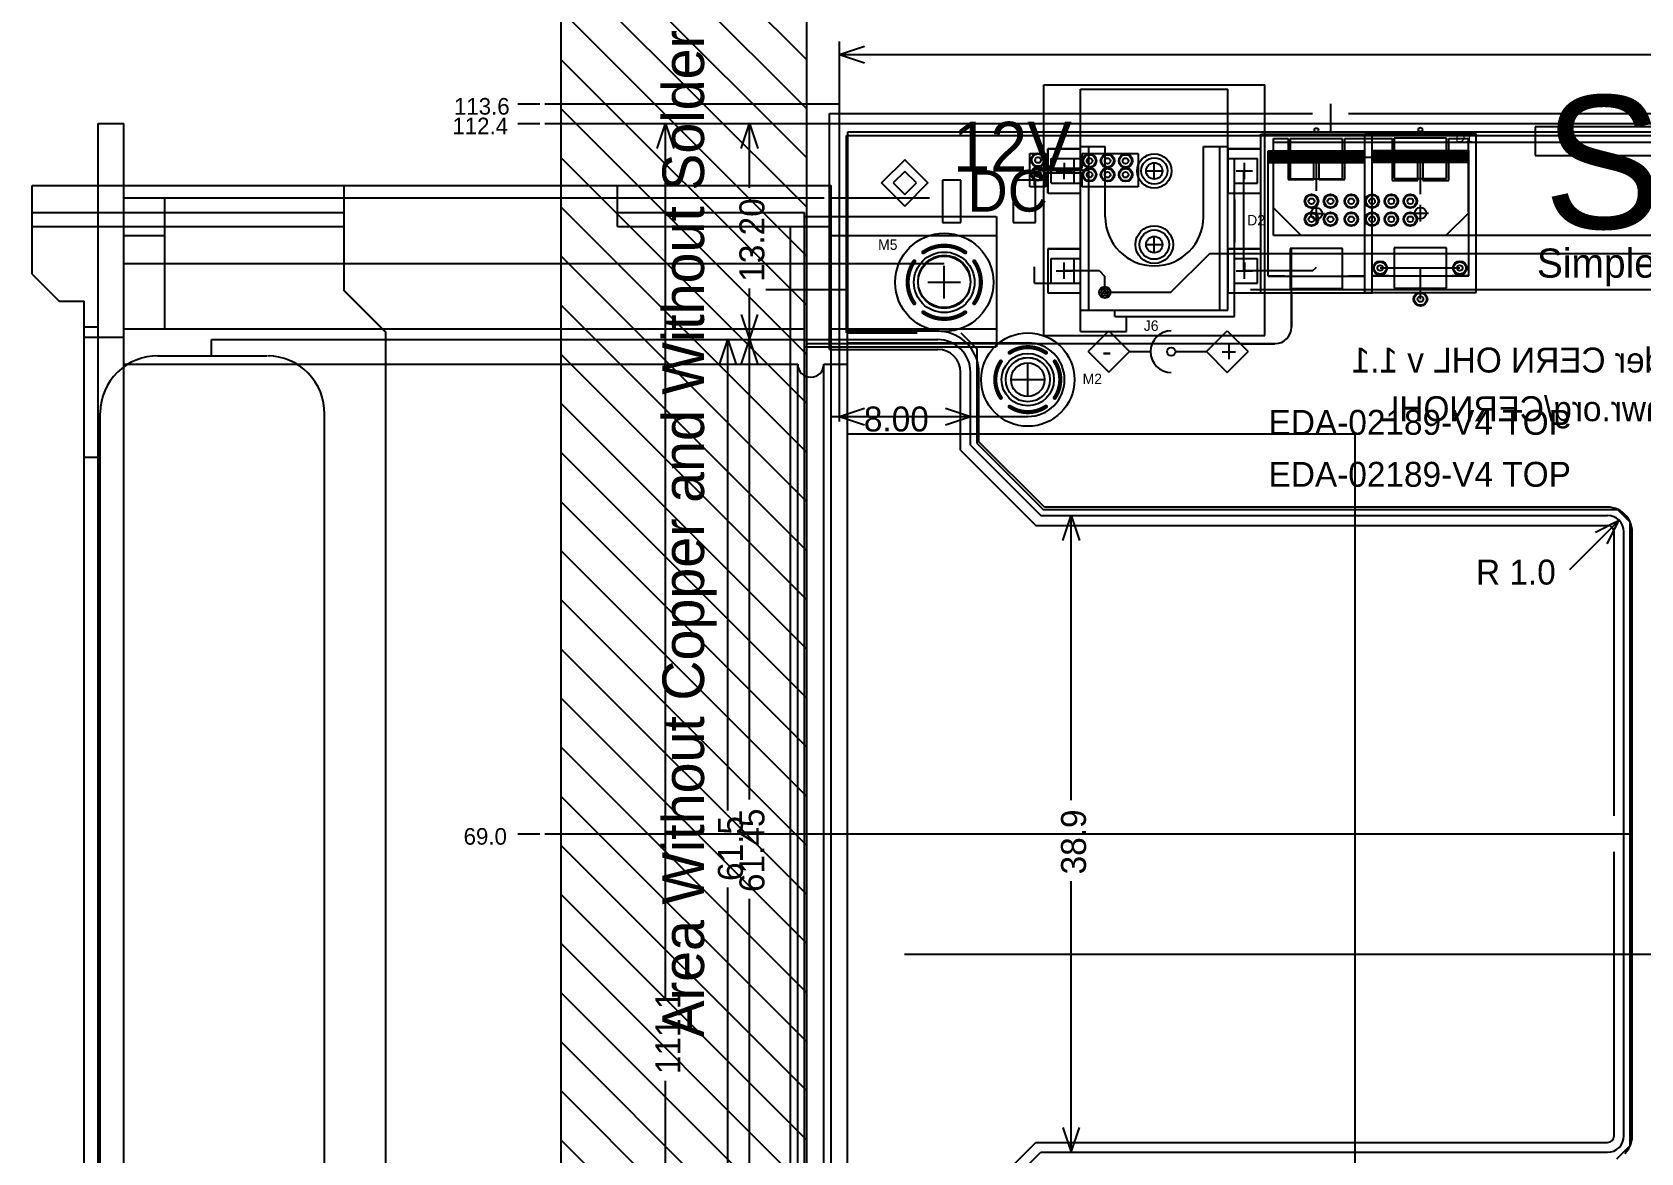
# Model space of a CAD drawing. Extents: x 28 to 300, y 18 to 330.
# Drawn here: x 28 to 126.2, y 132.7 to 201.1 of the extents above; entities that cross this region are included whole.
import ezdxf

# ---------------------------------------------------------------- set-up
doc = ezdxf.new("R2010")
doc.units = 0
for name, color, linetype in [('BOTTOMLAYER', 5, 'CONTINUOUS'), ('BOTTOMOVERLAY', 54, 'CONTINUOUS'), ('BOTTOMPASTE', 16, 'CONTINUOUS'), ('BOTTOMSOLDER', 6, 'CONTINUOUS'), ('DRILLDRAWING', 1, 'CONTINUOUS'), ('INTERNALPLANE1', 76, 'CONTINUOUS'), ('INTERNALPLANE6', 136, 'CONTINUOUS'), ('KEEPOUTLAYER', 6, 'CONTINUOUS'), ('MECHANICAL1', 6, 'CONTINUOUS'), ('MECHANICAL11', 56, 'CONTINUOUS'), ('MECHANICAL13', 56, 'CONTINUOUS'), ('MECHANICAL14', 56, 'CONTINUOUS'), ('MECHANICAL15', 56, 'CONTINUOUS'), ('MECHANICAL3', 76, 'CONTINUOUS'), ('MECHANICAL4', 56, 'CONTINUOUS'), ('MECHANICAL5', 56, 'CONTINUOUS'), ('MECHANICAL7', 56, 'CONTINUOUS'), ('MECHANICAL8', 56, 'CONTINUOUS'), ('MECHANICAL9', 56, 'CONTINUOUS'), ('MIDLAYER1', 16, 'CONTINUOUS'), ('MIDLAYER3', 90, 'CONTINUOUS'), ('MULTILAYER', 9, 'CONTINUOUS'), ('PADHOLELAYER', 156, 'CONTINUOUS'), ('TOPLAYER', 1, 'CONTINUOUS'), ('TOPOVERLAY', 2, 'CONTINUOUS'), ('TOPPASTE', 8, 'CONTINUOUS'), ('TOPSOLDER', 216, 'CONTINUOUS'), ('VIAHOLELAYER', 16, 'CONTINUOUS')]:
    doc.layers.add(name, color=color, linetype=linetype)

msp = doc.modelspace()

# ---------------------------------------------------------------- linework, layer by layer
at = {"layer": 'BOTTOMLAYER'}
for p, q in [((81.288, 193.332), (79.873, 191.917)), ((81.288, 192.624), (80.581, 191.917)), ((82.702, 191.917), (81.288, 193.332)), ((81.995, 191.917), (81.288, 192.624)), ((79.873, 191.917), (81.288, 190.503)), ((80.581, 191.917), (81.288, 191.21)), ((81.288, 191.21), (81.995, 191.917)), ((81.288, 190.503), (82.702, 191.917)), ((97.544, 185.237), (99.907, 187.6)), ((99.907, 187.6), (138.231, 187.6)), ((93.505, 185.237), (97.544, 185.237))]:
    msp.add_line(p, q, dxfattribs=at)
for centre, radius in [((89.423, 193.314), 0.375), ((92.573, 193.264), 0.375), ((93.674, 193.264), 0.375), ((94.775, 193.264), 0.375), ((89.423, 192.471), 0.375), ((92.573, 192.42), 0.375), ((93.674, 192.42), 0.375), ((94.775, 192.42), 0.375), ((96.525, 192.65), 0.5), ((106.126, 190.8), 0.375), ((107.286, 190.8), 0.375), ((108.556, 190.8), 0.375), ((109.826, 190.8), 0.375), ((111, 190.8), 0.375), ((112.16, 190.8), 0.375), ((106.126, 189.7), 0.375), ((107.286, 189.7), 0.375), ((108.556, 189.7), 0.375), ((109.826, 189.7), 0.375), ((111, 189.7), 0.375), ((112.16, 189.7), 0.375), ((83.699, 185.846), 3), ((96.525, 188.15), 0.5), ((110.321, 186.721), 0.375), ((115.179, 186.721), 0.375), ((93.505, 185.237), 0.225), ((112.776, 184.824), 0.375), ((88.8, 179.9), 2.85)]:
    msp.add_circle(centre, radius, dxfattribs=at)
at = {"layer": 'BOTTOMOVERLAY'}
for p, q in [((89.208, 192.786), (90.208, 192.786)), ((89.208, 191.786), (89.208, 192.786)), ((89.208, 185.786), (89.208, 186.786)), ((89.208, 185.786), (90.208, 185.786)), ((92.486, 181.615), (93.751, 182.88)), ((93.751, 182.88), (95.016, 181.615)), ((99.72, 181.61), (100.985, 182.875)), ((100.985, 182.875), (102.25, 181.61)), ((92.486, 181.615), (93.751, 180.35)), ((93.751, 180.35), (95.016, 181.615)), ((95.016, 181.615), (96.291, 181.615)), ((97.815, 181.61), (99.72, 181.61)), ((99.72, 181.61), (100.985, 180.345)), ((100.985, 180.345), (102.25, 181.61))]:
    msp.add_line(p, q, dxfattribs=at)
msp.add_circle((97.561, 181.61), 0.254, dxfattribs=at)
msp.add_arc((97.561, 181.61), 1.27, 90, 270, dxfattribs=at)
at = {"layer": 'BOTTOMPASTE'}
msp.add_line((81.288, 191.917), (81.288, 191.917), dxfattribs=at)
msp.add_line((81.288, 191.917), (81.288, 191.917), dxfattribs=at)
msp.add_line((81.288, 191.917), (81.288, 191.917), dxfattribs=at)
msp.add_line((81.288, 191.917), (81.288, 191.917), dxfattribs=at)
at = {"layer": 'BOTTOMSOLDER'}
for p, q in [((81.288, 193.332), (79.873, 191.917)), ((82.702, 191.917), (81.288, 193.332)), ((79.873, 191.917), (81.288, 190.503)), ((81.288, 190.503), (82.702, 191.917))]:
    msp.add_line(p, q, dxfattribs=at)
for centre, radius in [((96.525, 192.65), 0.8), ((83.699, 185.846), 3), ((96.525, 188.15), 0.9), ((88.8, 179.9), 2.85)]:
    msp.add_circle(centre, radius, dxfattribs=at)
at = {"layer": 'DRILLDRAWING'}
for p, q in [((77.3, 199.771), (78.824, 200.279)), ((77.3, 199.517), (77.3, 200.143)), ((77.3, 199.771), (159.588, 199.771)), ((77.3, 199.771), (78.824, 199.263)), ((66.167, 194.026), (66.675, 195.55)), ((66.421, 195.55), (71.593, 195.55)), ((66.675, 142.071), (66.675, 195.55)), ((66.675, 195.55), (67.183, 194.026)), ((69.977, 180.825), (70.485, 182.349)), ((70.231, 182.349), (71.593, 182.349)), ((70.485, 153.569), (70.485, 182.349)), ((70.485, 182.349), (70.993, 180.825)), ((90.171, 171.599), (91.694, 171.599)), ((90.932, 170.075), (91.44, 171.599)), ((91.44, 154.217), (91.44, 171.599)), ((91.44, 171.599), (91.948, 170.075)), ((123.47, 170.588), (124.907, 171.307)), ((124.189, 169.87), (124.907, 171.307)), ((124.298, 170.697), (124.907, 171.307)), ((121.895, 168.295), (124.298, 170.697)), ((70.485, 120.899), (70.485, 148.867)), ((91.44, 132.699), (91.44, 149.269)), ((66.675, 84.4), (66.675, 137.065)), ((90.932, 134.223), (91.44, 132.699)), ((91.44, 132.699), (91.948, 134.223)), ((90.171, 132.699), (91.694, 132.699))]:
    msp.add_line(p, q, dxfattribs=at)
for centre, radius in [((89.423, 193.314), 0.175), ((89.423, 192.471), 0.175), ((92.573, 193.264), 0.175), ((92.573, 192.42), 0.175), ((93.674, 193.264), 0.175), ((93.674, 192.42), 0.175), ((94.775, 193.264), 0.175), ((94.775, 192.42), 0.175), ((96.525, 192.65), 0.8), ((106.126, 190.8), 0.175), ((107.286, 190.8), 0.175), ((108.556, 190.8), 0.175), ((109.826, 190.8), 0.175), ((111, 190.8), 0.175), ((112.16, 190.8), 0.175), ((106.126, 189.7), 0.175), ((107.286, 189.7), 0.175), ((108.556, 189.7), 0.175), ((109.826, 189.7), 0.175), ((111, 189.7), 0.175), ((112.16, 189.7), 0.175), ((96.525, 188.15), 0.9), ((83.699, 185.846), 1.6), ((110.321, 186.721), 0.175), ((115.179, 186.721), 0.175), ((93.505, 185.237), 0.1), ((112.776, 184.824), 0.175), ((88.8, 179.9), 1.35)]:
    msp.add_circle(centre, radius, dxfattribs=at)
at = {"layer": 'INTERNALPLANE1'}
for p, q in [((77.3, 195.549), (248.7, 195.549)), ((77.3, 182.349), (77.3, 195.549)), ((77.81, 182.86), (77.81, 195.039)), ((77.81, 195.039), (161.95, 195.039)), ((83.3, 182.86), (77.81, 182.86)), ((83.301, 182.86), (83.3, 182.86)), ((83.519, 182.85), (83.301, 182.86)), ((83.736, 182.822), (83.519, 182.85)), ((83.95, 182.774), (83.736, 182.822)), ((84.158, 182.708), (83.95, 182.774)), ((77.3, 182.349), (83.3, 182.349)), ((84.361, 182.625), (84.158, 182.708)), ((84.555, 182.523), (84.361, 182.625)), ((84.74, 182.406), (84.555, 182.523)), ((84.913, 182.273), (84.74, 182.406)), ((85.075, 182.125), (84.913, 182.273)), ((85.223, 181.963), (85.075, 182.125)), ((85.356, 181.789), (85.223, 181.963)), ((85.474, 181.605), (85.356, 181.789)), ((85.575, 181.41), (85.474, 181.605)), ((85.659, 181.208), (85.575, 181.41)), ((85.725, 180.999), (85.659, 181.208)), ((85.772, 180.785), (85.725, 180.999)), ((85.801, 180.568), (85.772, 180.785)), ((85.3, 180.349), (85.3, 180.349)), ((85.3, 175.899), (85.3, 180.349)), ((85.81, 180.351), (85.801, 180.568)), ((85.81, 180.349), (85.81, 180.351)), ((85.81, 176.111), (85.81, 180.349)), ((85.81, 180.349), (85.81, 180.349)), ((85.3, 175.899), (89.6, 171.599)), ((89.811, 172.11), (85.81, 176.111)), ((124.2, 172.11), (89.811, 172.11)), ((124.202, 172.11), (124.2, 172.11)), ((124.369, 172.1), (124.202, 172.11)), ((124.536, 172.072), (124.369, 172.1)), ((124.699, 172.025), (124.536, 172.072)), ((124.855, 171.96), (124.699, 172.025)), ((125.003, 171.878), (124.855, 171.96)), ((89.6, 171.599), (124.2, 171.599)), ((125.142, 171.78), (125.003, 171.878)), ((125.268, 171.667), (125.142, 171.78)), ((125.381, 171.541), (125.268, 171.667)), ((125.479, 171.403), (125.381, 171.541)), ((125.561, 171.255), (125.479, 171.403)), ((125.625, 171.098), (125.561, 171.255)), ((125.672, 170.936), (125.625, 171.098)), ((125.701, 170.769), (125.672, 170.936)), ((125.2, 133.699), (125.2, 170.599)), ((125.71, 170.601), (125.701, 170.769)), ((125.71, 170.599), (125.71, 170.601)), ((125.71, 133.699), (125.71, 170.599)), ((125.701, 133.53), (125.71, 133.697)), ((125.71, 133.697), (125.71, 133.699)), ((85.3, 128.399), (89.6, 132.699)), ((89.6, 132.699), (124.2, 132.699)), ((125.268, 132.631), (125.381, 132.758)), ((125.381, 132.758), (125.479, 132.896)), ((125.479, 132.896), (125.561, 133.044)), ((125.561, 133.044), (125.625, 133.201)), ((125.625, 133.201), (125.672, 133.363)), ((125.672, 133.363), (125.701, 133.53))]:
    msp.add_line(p, q, dxfattribs=at)
for centre, radius in [((89.423, 193.314), 0.425), ((92.573, 193.264), 0.425), ((93.674, 193.264), 0.425), ((94.775, 193.264), 0.425), ((96.525, 192.65), 1.05), ((89.423, 192.471), 0.425), ((92.573, 192.42), 0.425), ((93.674, 192.42), 0.425), ((94.775, 192.42), 0.425), ((106.126, 190.8), 0.425), ((107.286, 190.8), 0.425), ((108.556, 190.8), 0.425), ((109.826, 190.8), 0.425), ((111, 190.8), 0.425), ((112.16, 190.8), 0.425), ((106.126, 189.7), 0.425), ((107.286, 189.7), 0.425), ((108.556, 189.7), 0.425), ((109.826, 189.7), 0.425), ((111, 189.7), 0.425), ((112.16, 189.7), 0.425), ((96.525, 188.15), 1.15), ((83.699, 185.846), 1.85), ((110.321, 186.721), 0.425), ((115.179, 186.721), 0.425), ((93.505, 185.237), 0.35), ((112.776, 184.824), 0.425), ((88.8, 179.9), 1.6)]:
    msp.add_circle(centre, radius, dxfattribs=at)
for centre, radius, start, end in [((83.3, 180.349), 2, 0, 90), ((124.2, 170.599), 1, 0, 90), ((124.2, 133.699), 1, 270, 360)]:
    msp.add_arc(centre, radius, start, end, dxfattribs=at)
at = {"layer": 'INTERNALPLANE6'}
for p, q in [((77.3, 195.549), (248.7, 195.549)), ((77.3, 182.349), (77.3, 195.549)), ((77.81, 182.86), (77.81, 195.039)), ((77.81, 195.039), (248.189, 195.039)), ((83.3, 182.86), (77.81, 182.86)), ((83.301, 182.86), (83.3, 182.86)), ((83.519, 182.85), (83.301, 182.86)), ((83.736, 182.822), (83.519, 182.85)), ((83.95, 182.774), (83.736, 182.822)), ((84.158, 182.708), (83.95, 182.774)), ((77.3, 182.349), (83.3, 182.349)), ((84.361, 182.625), (84.158, 182.708)), ((84.555, 182.523), (84.361, 182.625)), ((84.74, 182.406), (84.555, 182.523)), ((84.913, 182.273), (84.74, 182.406)), ((85.075, 182.125), (84.913, 182.273)), ((85.223, 181.963), (85.075, 182.125)), ((85.356, 181.789), (85.223, 181.963)), ((85.474, 181.605), (85.356, 181.789)), ((85.575, 181.41), (85.474, 181.605)), ((85.659, 181.208), (85.575, 181.41)), ((85.725, 180.999), (85.659, 181.208)), ((85.772, 180.785), (85.725, 180.999)), ((85.801, 180.568), (85.772, 180.785)), ((85.3, 180.349), (85.3, 180.349)), ((85.3, 175.899), (85.3, 180.349)), ((85.81, 180.351), (85.801, 180.568)), ((85.81, 180.349), (85.81, 180.351)), ((85.81, 176.111), (85.81, 180.349)), ((85.81, 180.349), (85.81, 180.349)), ((85.3, 175.899), (89.6, 171.599)), ((89.811, 172.11), (85.81, 176.111)), ((124.2, 172.11), (89.811, 172.11)), ((124.202, 172.11), (124.2, 172.11)), ((124.369, 172.1), (124.202, 172.11)), ((124.536, 172.072), (124.369, 172.1)), ((124.699, 172.025), (124.536, 172.072)), ((124.855, 171.96), (124.699, 172.025)), ((125.003, 171.878), (124.855, 171.96)), ((89.6, 171.599), (124.2, 171.599)), ((125.142, 171.78), (125.003, 171.878)), ((125.268, 171.667), (125.142, 171.78)), ((125.381, 171.541), (125.268, 171.667)), ((125.479, 171.403), (125.381, 171.541)), ((125.561, 171.255), (125.479, 171.403)), ((125.625, 171.098), (125.561, 171.255)), ((125.672, 170.936), (125.625, 171.098)), ((125.701, 170.769), (125.672, 170.936)), ((125.2, 133.699), (125.2, 170.599)), ((125.71, 170.601), (125.701, 170.769)), ((125.71, 170.599), (125.71, 170.601)), ((125.71, 133.699), (125.71, 170.599)), ((125.701, 133.53), (125.71, 133.697)), ((125.71, 133.697), (125.71, 133.699)), ((85.3, 128.399), (89.6, 132.699)), ((89.6, 132.699), (124.2, 132.699)), ((125.268, 132.631), (125.381, 132.758)), ((125.381, 132.758), (125.479, 132.896)), ((125.479, 132.896), (125.561, 133.044)), ((125.561, 133.044), (125.625, 133.201)), ((125.625, 133.201), (125.672, 133.363)), ((125.672, 133.363), (125.701, 133.53))]:
    msp.add_line(p, q, dxfattribs=at)
at = {"layer": 'INTERNALPLANE6', "const_width": 0.254}
for points in [[(82.417, 187.677, -0.315299), (84.981, 187.677)], [(81.868, 184.564, -0.315299), (81.868, 187.128)], [(85.53, 187.128, -0.315299), (85.53, 184.564)], [(84.981, 184.015, -0.315299), (82.417, 184.015)], [(87.69, 181.546, -0.305731), (89.91, 181.546)], [(87.154, 178.79, -0.305731), (87.154, 181.01)], [(90.446, 181.01, -0.305731), (90.446, 178.79)], [(89.91, 178.254, -0.305731), (87.69, 178.254)]]:
    msp.add_lwpolyline(points, format="xyb", dxfattribs=at)
at = {"layer": 'INTERNALPLANE6', "const_width": 0.127}
for points in [[(82.353, 187.677, 1), (82.48, 187.677, 1)], [(84.917, 187.677, 1), (85.044, 187.677, 1)], [(81.805, 187.128, 1), (81.932, 187.128, 1)], [(85.466, 187.128, 1), (85.593, 187.128, 1)], [(81.805, 184.564, 1), (81.932, 184.564, 1)], [(85.466, 184.564, 1), (85.593, 184.564, 1)], [(82.353, 184.015, 1), (82.48, 184.015, 1)], [(84.917, 184.015, 1), (85.044, 184.015, 1)], [(87.091, 181.01, 1), (87.218, 181.01, 1)], [(87.627, 181.546, 1), (87.754, 181.546, 1)], [(89.846, 181.546, 1), (89.973, 181.546, 1)], [(90.382, 181.01, 1), (90.509, 181.01, 1)], [(87.091, 178.79, 1), (87.218, 178.79, 1)], [(90.382, 178.79, 1), (90.509, 178.79, 1)], [(87.627, 178.254, 1), (87.754, 178.254, 1)], [(89.846, 178.254, 1), (89.973, 178.254, 1)]]:
    msp.add_lwpolyline(points, format="xyb", close=True, dxfattribs=at)
at = {"layer": 'INTERNALPLANE6'}
for centre, radius in [((96.525, 192.65), 1.05), ((106.126, 190.8), 0.425), ((107.286, 190.8), 0.425), ((108.556, 190.8), 0.425), ((109.826, 190.8), 0.425), ((111, 190.8), 0.425), ((112.16, 190.8), 0.425), ((106.126, 189.7), 0.425), ((107.286, 189.7), 0.425), ((108.556, 189.7), 0.425), ((109.826, 189.7), 0.425), ((111, 189.7), 0.425), ((112.16, 189.7), 0.425), ((96.525, 188.15), 1.15), ((93.505, 185.237), 0.35)]:
    msp.add_circle(centre, radius, dxfattribs=at)
for centre, radius, start, end in [((83.3, 180.349), 2, 0, 90), ((124.2, 170.599), 1, 0, 90), ((124.2, 133.699), 1, 270, 360)]:
    msp.add_arc(centre, radius, start, end, dxfattribs=at)
at = {"layer": 'KEEPOUTLAYER'}
for p, q in [((77.724, 194.818), (248.039, 194.818)), ((77.724, 182.753), (77.724, 194.818)), ((77.724, 182.753), (82.042, 182.753)), ((84.709, 182.753), (85.7, 181.762)), ((85.7, 175.997), (85.7, 181.762)), ((85.7, 175.997), (89.738, 171.958)), ((89.738, 171.958), (124.816, 171.958)), ((124.816, 171.958), (125.578, 171.196)), ((125.578, 133.121), (125.578, 171.196)), ((124.765, 132.309), (125.578, 133.121))]:
    msp.add_line(p, q, dxfattribs=at)
at = {"layer": 'MECHANICAL1'}
for p, q in [((77.3, 195.549), (248.7, 195.549)), ((77.3, 182.349), (77.3, 195.549)), ((77.3, 182.349), (83.3, 182.349)), ((85.3, 175.899), (85.3, 180.349)), ((85.3, 175.899), (89.6, 171.599)), ((89.6, 171.599), (124.2, 171.599)), ((125.2, 133.699), (125.2, 170.599)), ((85.3, 128.399), (89.6, 132.699)), ((89.6, 132.699), (124.2, 132.699))]:
    msp.add_line(p, q, dxfattribs=at)
for centre, radius, start, end in [((83.3, 180.349), 2, 0, 90), ((124.2, 170.599), 1, 0, 90), ((124.2, 133.699), 1, 270, 360)]:
    msp.add_arc(centre, radius, start, end, dxfattribs=at)
at = {"layer": 'MECHANICAL11'}
for p, q in [((77.8, 185.399), (77.8, 190.399)), ((104.9, 185.399), (104.9, 187.899)), ((72.8, 185.399), (77.8, 185.399)), ((102.4, 185.399), (104.9, 185.399)), ((104.9, 185.399), (154.3, 185.399)), ((104.9, 183.099), (104.9, 185.399)), ((104.9, 185.399), (154.3, 185.399)), ((104.9, 183.099), (104.9, 185.399)), ((77.8, 182.099), (77.8, 184.599)), ((75.3, 182.099), (77.8, 182.099)), ((77.8, 180.849), (77.8, 182.149)), ((77.8, 182.149), (88.8, 182.149)), ((77.8, 182.099), (103.9, 182.099)), ((77.8, 121.099), (77.8, 182.099)), ((77.8, 182.099), (103.9, 182.099)), ((77.8, 121.099), (77.8, 182.099)), ((74.3, 122.399), (74.3, 180.849)), ((74.3, 180.849), (74.75, 180.849)), ((74.75, 122.399), (74.75, 180.849)), ((76.35, 122.399), (76.35, 180.849)), ((76.35, 180.849), (77.8, 180.849)), ((88.8, 178.899), (88.8, 180.899)), ((88.8, 179.899), (88.8, 180.899)), ((87.8, 179.899), (89.8, 179.899)), ((87.8, 179.899), (88.8, 179.899)), ((88.8, 178.899), (88.8, 179.899)), ((88.8, 179.899), (89.8, 179.899)), ((76.8, 177.649), (88.8, 177.649)), ((76.8, 125.624), (76.8, 177.624)), ((77.8, 176.599), (108.8, 176.599)), ((108.8, 126.599), (108.8, 176.599))]:
    msp.add_line(p, q, dxfattribs=at)
for centre, radius in [((88.801, 179.899), 1.35), ((88.8, 179.899), 1.025)]:
    msp.add_circle(centre, radius, dxfattribs=at)
for centre, radius, start, end in [((103.9, 183.099), 1, 270, 360), ((103.9, 183.099), 1, 270, 360), ((88.8, 179.899), 2.25, 270, 90), ((75.55, 180.849), 0.8, 180, 360)]:
    msp.add_arc(centre, radius, start, end, dxfattribs=at)
at = {"layer": 'MECHANICAL13'}
for p, q in [((28, 191.76), (63.74, 191.76)), ((28, 190.12), (28, 191.76)), ((33.598, 190.999), (76.364, 190.999)), ((76.8, 190.999), (82.8, 190.999)), ((74.3, 189.26), (76.8, 189.26)), ((33.598, 186.999), (83.699, 186.999)), ((33.598, 182.999), (75.16, 182.999)), ((38.95, 181.349), (38.95, 182.349)), ((38.95, 182.349), (77.25, 182.349)), ((33.598, 180.849), (74.3, 180.849))]:
    msp.add_line(p, q, dxfattribs=at)
at = {"layer": 'MECHANICAL14'}
for p, q in [((92.025, 197.65), (101.025, 197.65)), ((92.025, 184.15), (92.025, 197.65)), ((101.025, 184.15), (101.025, 197.65)), ((92.025, 194.15), (93.525, 194.15)), ((92.525, 184.15), (92.525, 194.15)), ((93.525, 189.85), (93.525, 194.15)), ((99.525, 189.85), (99.525, 194.15)), ((99.525, 194.15), (101.025, 194.15)), ((100.525, 184.15), (100.525, 194.15)), ((103.476, 193.869), (109.376, 193.869)), ((103.476, 186.219), (103.476, 193.869)), ((103.476, 193.769), (109.376, 193.769)), ((103.476, 193.669), (109.376, 193.669)), ((103.476, 193.569), (109.376, 193.569)), ((109.376, 186.219), (109.376, 193.869)), ((109.826, 186.246), (109.826, 193.896)), ((109.826, 193.896), (115.726, 193.896)), ((109.826, 193.796), (115.726, 193.796)), ((109.826, 193.696), (115.726, 193.696)), ((109.826, 193.596), (115.726, 193.596)), ((115.726, 186.246), (115.726, 193.896)), ((90.225, 193.4), (92.025, 193.4)), ((90.225, 191.9), (90.225, 193.4)), ((91.625, 191.9), (91.625, 193.4)), ((101.025, 193.4), (102.825, 193.4)), ((101.425, 183.75), (101.425, 193.4)), ((102.825, 191.9), (102.825, 193.4)), ((103.476, 193.469), (109.376, 193.469)), ((103.476, 193.369), (109.376, 193.369)), ((103.476, 193.269), (109.376, 193.269)), ((103.476, 193.169), (109.376, 193.169)), ((109.826, 193.496), (115.726, 193.496)), ((109.826, 193.396), (115.726, 193.396)), ((109.826, 193.296), (115.726, 193.296)), ((109.826, 193.196), (115.726, 193.196)), ((90.225, 191.9), (92.025, 191.9)), ((101.425, 191.9), (102.825, 191.9)), ((90.225, 187.3), (92.025, 187.3)), ((90.225, 185.8), (90.225, 187.3)), ((91.625, 185.8), (91.625, 187.3)), ((101.425, 187.3), (102.825, 187.3)), ((102.825, 185.8), (102.825, 187.3)), ((90.225, 185.8), (92.025, 185.8)), ((101.425, 185.8), (102.825, 185.8)), ((103.476, 186.219), (109.376, 186.219)), ((109.826, 186.246), (115.726, 186.246)), ((92.025, 182.85), (92.025, 184.15)), ((92.025, 184.15), (101.025, 184.15)), ((94.125, 183.75), (94.125, 184.15)), ((94.125, 183.75), (101.425, 183.75)), ((94.825, 182.85), (94.825, 183.75)), ((92.025, 182.85), (94.825, 182.85))]:
    msp.add_line(p, q, dxfattribs=at)
msp.add_arc((96.525, 189.85), 3, 180, 360, dxfattribs=at)
at = {"layer": 'MECHANICAL15'}
for p, q in [((89.775, 197.9), (103.275, 197.9)), ((89.775, 182.6), (89.775, 197.9)), ((103.275, 182.6), (103.275, 197.9)), ((103.026, 194.894), (109.826, 194.894)), ((103.026, 185.194), (103.026, 194.894)), ((109.376, 185.221), (109.376, 194.921)), ((109.376, 194.921), (116.176, 194.921)), ((109.826, 185.194), (109.826, 194.894)), ((116.176, 185.221), (116.176, 194.921)), ((105.926, 190.044), (106.926, 190.044)), ((106.426, 189.544), (106.426, 190.544)), ((112.276, 190.071), (113.276, 190.071)), ((112.776, 189.571), (112.776, 190.571)), ((103.026, 185.194), (109.826, 185.194)), ((109.376, 185.221), (116.176, 185.221)), ((89.775, 182.6), (103.275, 182.6))]:
    msp.add_line(p, q, dxfattribs=at)
for centre in [(106.426, 190.044), (112.776, 190.071)]:
    msp.add_circle(centre, 0.35, dxfattribs=at)
at = {"layer": 'MECHANICAL3'}
for p, q in [((32.028, 88.895), (32.028, 195.545)), ((32.028, 195.545), (33.598, 195.545)), ((33.598, 88.895), (33.598, 195.545)), ((28.008, 190.12), (47.058, 190.12)), ((47.058, 189.26), (47.058, 190.12)), ((63.74, 189.26), (63.74, 190.12)), ((63.74, 190.12), (75.16, 190.12)), ((75.16, 189.26), (75.16, 190.12)), ((75.16, 189.86), (86.87, 189.86)), ((86.9, 181.91), (86.9, 189.86)), ((28.008, 189.26), (47.058, 189.26)), ((28.008, 186.34), (28.008, 189.26)), ((28.008, 189.26), (47.058, 189.26)), ((47.058, 185.32), (47.058, 189.26)), ((63.74, 189.26), (75.16, 189.26)), ((74.3, 69.24), (74.3, 189.26)), ((74.3, 189.26), (75.16, 189.26)), ((75.16, 69.24), (75.16, 189.26)), ((28.008, 186.34), (29.648, 184.699)), ((29.648, 184.699), (31.178, 184.699)), ((31.178, 80.62), (31.178, 184.699)), ((47.058, 185.32), (49.598, 182.78)), ((31.178, 175.17), (31.178, 183.12)), ((31.178, 183.12), (32.028, 183.12)), ((32.028, 175.17), (32.028, 183.12)), ((49.598, 80.62), (49.598, 182.78)), ((75.16, 181.91), (86.87, 181.91)), ((31.178, 175.17), (32.028, 175.17))]:
    msp.add_line(p, q, dxfattribs=at)
msp.add_circle((83.7, 185.899), 1.6, dxfattribs=at)
at = {"layer": 'MECHANICAL4'}
for p, q in [((28, 191.76), (47.058, 191.76)), ((28, 191.76), (28.008, 191.76)), ((28.008, 189.26), (28.008, 191.76)), ((47.058, 189.26), (47.058, 191.76)), ((63.74, 189.26), (63.74, 191.76)), ((63.74, 191.76), (76.8, 191.76)), ((76.8, 189.26), (76.8, 191.76)), ((33.6, 190.999), (36.1, 190.999)), ((33.6, 182.999), (33.6, 190.999)), ((36.1, 182.999), (36.1, 190.999)), ((28.008, 189.26), (47.058, 189.26)), ((33.6, 188.699), (36.1, 188.699)), ((47.058, 185.342), (47.058, 189.26)), ((63.74, 189.26), (74.3, 189.26)), ((74.3, 69.199), (74.3, 189.26)), ((74.3, 189.26), (76.8, 189.26)), ((76.8, 82.899), (76.8, 189.26)), ((76.8, 188.699), (82.8, 188.699)), ((82.8, 188.699), (86.9, 188.699)), ((86.9, 182.999), (86.9, 188.699)), ((47.058, 185.342), (49.598, 182.802)), ((33.598, 182.999), (33.6, 182.999)), ((33.598, 182.499), (33.598, 182.999)), ((33.6, 182.999), (36.1, 182.999)), ((49.598, 80.62), (49.598, 182.802)), ((76.8, 182.999), (86.9, 182.999)), ((31.178, 182.499), (33.598, 182.499)), ((31.178, 98.199), (31.178, 182.499)), ((35.65, 181.349), (42.35, 181.349)), ((32.15, 125.399), (32.15, 177.849)), ((45.85, 125.399), (45.85, 177.849))]:
    msp.add_line(p, q, dxfattribs=at)
for centre, start, end in [((35.65, 177.849), 89.174, 179.457), ((42.35, 177.849), 359.174, 89.457)]:
    msp.add_arc(centre, 3.5, start, end, dxfattribs=at)
at = {"layer": 'MECHANICAL5'}
for p, q in [((77.3, 195.55), (77.3, 200.55)), ((72, 195.55), (77.3, 195.55)), ((72, 182.349), (77.3, 182.349)), ((77.3, 177.349), (77.3, 182.349)), ((118.9, 171.599), (124.2, 171.599)), ((125.2, 165.599), (125.2, 170.599)), ((125.2, 133.699), (125.2, 138.699)), ((119.2, 132.699), (124.2, 132.699))]:
    msp.add_line(p, q, dxfattribs=at)
at = {"layer": 'MECHANICAL7'}
for p, q in [((71.292, 194.026), (71.8, 195.55)), ((71.546, 195.55), (76.893, 195.55)), ((71.8, 191.612), (71.8, 195.55)), ((71.8, 195.55), (72.308, 194.026)), ((71.8, 182.349), (71.8, 185.474)), ((71.292, 183.873), (71.8, 182.349)), ((71.8, 182.349), (72.308, 183.873)), ((71.292, 180.825), (71.8, 182.349)), ((71.546, 182.349), (82.728, 182.349)), ((71.546, 182.349), (77.3, 182.349)), ((71.8, 154.247), (71.8, 182.349)), ((71.8, 182.349), (72.308, 180.825)), ((77.3, 177.395), (77.3, 181.778)), ((85.3, 177.395), (85.3, 180.399)), ((77.3, 177.649), (78.824, 178.157)), ((83.776, 178.157), (85.3, 177.649)), ((77.3, 177.649), (78.383, 177.649)), ((77.3, 177.649), (78.824, 177.141)), ((83.404, 177.649), (85.3, 177.649)), ((83.776, 177.141), (85.3, 177.649)), ((71.8, 120.899), (71.8, 148.189))]:
    msp.add_line(p, q, dxfattribs=at)
at = {"layer": 'MECHANICAL8'}
for p, q in [((90.025, 194), (92.025, 194)), ((90.025, 191.3), (90.025, 194)), ((92.025, 191.3), (92.025, 194)), ((101.025, 191.3), (101.025, 194)), ((101.025, 194), (103.025, 194)), ((103.025, 191.3), (103.025, 194)), ((90.525, 192.65), (91.025, 192.65)), ((91.025, 193.15), (91.025, 192.65)), ((91.025, 192.15), (91.025, 192.65)), ((91.025, 192.65), (91.525, 192.65)), ((96.025, 192.65), (96.525, 192.65)), ((96.525, 192.65), (96.525, 193.15)), ((96.525, 192.15), (96.525, 192.65)), ((96.525, 192.65), (97.025, 192.65)), ((101.525, 192.65), (102.025, 192.65)), ((102.025, 192.65), (102.025, 193.15)), ((102.025, 192.15), (102.025, 192.65)), ((102.025, 192.65), (102.525, 192.65)), ((90.025, 191.3), (92.025, 191.3)), ((101.025, 191.3), (103.025, 191.3)), ((96.525, 188.15), (96.525, 188.65)), ((90.025, 187.9), (90.025, 185.2)), ((90.025, 187.9), (92.025, 187.9)), ((92.025, 185.2), (92.025, 187.9)), ((96.025, 188.15), (96.525, 188.15)), ((96.525, 187.65), (96.525, 188.15)), ((96.525, 188.15), (97.025, 188.15)), ((101.025, 185.2), (101.025, 187.9)), ((101.025, 187.9), (103.025, 187.9)), ((103.025, 185.2), (103.025, 187.9)), ((83.7, 185.849), (83.7, 186.849)), ((91.025, 186.55), (91.025, 187.05)), ((102.025, 187.05), (102.025, 186.55)), ((82.7, 185.849), (83.7, 185.849)), ((83.7, 185.849), (84.7, 185.849)), ((83.7, 184.849), (83.7, 185.849)), ((90.525, 186.55), (91.025, 186.55)), ((91.025, 186.05), (91.025, 186.55)), ((91.025, 186.55), (91.525, 186.55)), ((101.525, 186.55), (102.025, 186.55)), ((102.025, 186.05), (102.025, 186.55)), ((102.025, 186.55), (102.525, 186.55)), ((90.025, 185.2), (92.025, 185.2)), ((101.025, 185.2), (103.025, 185.2)), ((81.28, 144.8), (160.025, 144.8))]:
    msp.add_line(p, q, dxfattribs=at)
for centre, radius in [((96.525, 192.65), 0.8), ((96.525, 188.15), 0.9)]:
    msp.add_circle(centre, radius, dxfattribs=at)
at = {"layer": 'MECHANICAL9'}
for p, q in [((60.3, 83.194), (60.3, 327.118)), ((75.3, 83.194), (75.3, 244.444)), ((75.3, 193.257), (75.3, 228.444)), ((60.3, 214.444), (75.3, 199.444)), ((60.3, 211.444), (75.3, 196.444)), ((60.3, 208.444), (75.3, 193.444)), ((60.3, 205.444), (75.3, 190.444)), ((60.3, 202.444), (75.3, 187.444)), ((60.3, 199.444), (75.3, 184.444)), ((57.658, 196.749), (58.996, 196.749)), ((59.3, 196.749), (77.3, 196.749)), ((107.284, 196.749), (107.284, 195.049)), ((57.658, 195.549), (58.996, 195.549)), ((59.3, 195.549), (77.3, 195.549)), ((60.3, 196.444), (75.3, 181.444)), ((76.7, 181.749), (76.7, 196.149)), ((76.7, 196.149), (106.184, 196.149)), ((108.384, 196.149), (196.184, 196.149)), ((60.3, 193.444), (75.3, 178.444)), ((60.3, 190.444), (75.3, 175.444)), ((60.3, 187.444), (75.3, 172.444)), ((60.3, 184.444), (75.3, 169.444)), ((76.7, 181.749), (83.3, 181.749)), ((60.3, 181.444), (75.3, 166.444)), ((84.7, 175.599), (84.7, 180.349)), ((60.3, 178.444), (75.3, 163.444)), ((60.3, 175.444), (75.3, 160.444)), ((84.7, 175.599), (89.3, 170.999)), ((60.3, 172.444), (75.3, 157.444)), ((89.3, 170.999), (124.2, 170.999)), ((124.6, 153.249), (124.6, 170.599)), ((60.3, 169.444), (75.3, 154.444)), ((60.3, 166.444), (75.3, 151.444)), ((60.3, 163.444), (75.3, 148.444)), ((60.3, 160.444), (75.3, 145.444)), ((60.3, 157.444), (75.3, 142.444)), ((60.3, 154.444), (75.3, 139.444)), ((57.658, 152.149), (58.996, 152.149)), ((59.3, 152.149), (125.7, 152.149)), ((60.3, 151.444), (75.3, 136.444)), ((124.6, 133.699), (124.6, 151.049)), ((60.3, 148.444), (75.3, 133.444)), ((60.3, 145.444), (75.3, 130.444)), ((60.3, 142.444), (75.3, 127.444)), ((60.3, 139.444), (75.3, 124.444)), ((60.3, 136.444), (75.3, 121.444)), ((60.3, 133.444), (75.3, 118.444)), ((84.7, 128.699), (89.3, 133.299)), ((89.3, 133.299), (124.2, 133.299))]:
    msp.add_line(p, q, dxfattribs=at)
for centre, radius, start, end in [((83.3, 180.349), 1.4, 0, 90), ((124.2, 170.599), 0.4, 0, 90), ((124.2, 133.699), 0.4, 270, 360)]:
    msp.add_arc(centre, radius, start, end, dxfattribs=at)
at = {"layer": 'MIDLAYER1'}
for p, q in [((103.8, 194.4), (162.378, 194.437)), ((103.8, 188.7), (103.8, 194.4)), ((155.553, 188.697), (103.8, 188.7))]:
    msp.add_line(p, q, dxfattribs=at)
for centre, radius in [((89.423, 193.314), 0.375), ((92.573, 193.264), 0.375), ((93.674, 193.264), 0.375), ((94.775, 193.264), 0.375), ((89.423, 192.471), 0.375), ((92.573, 192.42), 0.375), ((93.674, 192.42), 0.375), ((94.775, 192.42), 0.375), ((96.525, 192.65), 0.5), ((106.126, 190.8), 0.375), ((107.286, 190.8), 0.375), ((108.556, 190.8), 0.375), ((109.826, 190.8), 0.375), ((111, 190.8), 0.375), ((112.16, 190.8), 0.375), ((106.126, 189.7), 0.375), ((107.286, 189.7), 0.375), ((108.556, 189.7), 0.375), ((109.826, 189.7), 0.375), ((111, 189.7), 0.375), ((112.16, 189.7), 0.375), ((83.699, 185.846), 3), ((96.525, 188.15), 0.5), ((110.321, 186.721), 0.375), ((115.179, 186.721), 0.375), ((93.505, 185.237), 0.225), ((112.776, 184.824), 0.375), ((88.8, 179.9), 2.85)]:
    msp.add_circle(centre, radius, dxfattribs=at)
at = {"layer": 'MIDLAYER3'}
for centre, radius in [((89.423, 193.314), 0.375), ((92.573, 193.264), 0.375), ((93.674, 193.264), 0.375), ((94.775, 193.264), 0.375), ((89.423, 192.471), 0.375), ((92.573, 192.42), 0.375), ((93.674, 192.42), 0.375), ((94.775, 192.42), 0.375), ((96.525, 192.65), 0.5), ((106.126, 190.8), 0.375), ((107.286, 190.8), 0.375), ((108.556, 190.8), 0.375), ((109.826, 190.8), 0.375), ((111, 190.8), 0.375), ((112.16, 190.8), 0.375), ((106.126, 189.7), 0.375), ((107.286, 189.7), 0.375), ((108.556, 189.7), 0.375), ((109.826, 189.7), 0.375), ((111, 189.7), 0.375), ((112.16, 189.7), 0.375), ((83.699, 185.846), 3), ((96.525, 188.15), 0.5), ((110.321, 186.721), 0.375), ((115.179, 186.721), 0.375), ((93.505, 185.237), 0.225), ((112.776, 184.824), 0.375), ((88.8, 179.9), 2.85)]:
    msp.add_circle(centre, radius, dxfattribs=at)
at = {"layer": 'MULTILAYER'}
for centre, radius in [((89.423, 193.314), 0.375), ((92.573, 193.264), 0.375), ((93.674, 193.264), 0.375), ((94.775, 193.264), 0.375), ((89.423, 192.471), 0.375), ((92.573, 192.42), 0.375), ((93.674, 192.42), 0.375), ((94.775, 192.42), 0.375), ((96.525, 192.65), 0.5), ((106.126, 190.8), 0.375), ((107.286, 190.8), 0.375), ((108.556, 190.8), 0.375), ((109.826, 190.8), 0.375), ((111, 190.8), 0.375), ((112.16, 190.8), 0.375), ((106.126, 189.7), 0.375), ((107.286, 189.7), 0.375), ((108.556, 189.7), 0.375), ((109.826, 189.7), 0.375), ((111, 189.7), 0.375), ((112.16, 189.7), 0.375), ((83.699, 185.846), 3), ((96.525, 188.15), 0.5), ((110.321, 186.721), 0.375), ((115.179, 186.721), 0.375), ((93.505, 185.237), 0.225), ((112.776, 184.824), 0.375), ((88.8, 179.9), 2.85)]:
    msp.add_circle(centre, radius, dxfattribs=at)
at = {"layer": 'PADHOLELAYER'}
for centre, radius in [((96.525, 192.65), 0.8), ((96.525, 188.15), 0.9), ((83.699, 185.846), 1.6), ((88.8, 179.9), 1.35)]:
    msp.add_circle(centre, radius, dxfattribs=at)
at = {"layer": 'TOPLAYER'}
for p, q in [((103.8, 190.4), (103.8, 194.624)), ((103.8, 194.624), (104.699, 194.624)), ((104.699, 194.624), (104.699, 193.621)), ((104.826, 194.619), (104.826, 192.169)), ((108.026, 194.619), (104.826, 194.619)), ((108.026, 192.169), (108.026, 194.619)), ((108.153, 193.621), (108.153, 194.624)), ((108.153, 194.624), (111.049, 194.624)), ((111.049, 194.624), (111.049, 193.573)), ((111.176, 194.646), (111.176, 192.196)), ((114.376, 194.646), (111.176, 194.646)), ((114.376, 192.196), (114.376, 194.646)), ((114.503, 193.573), (114.503, 194.624)), ((114.503, 194.624), (115.7, 194.624)), ((115.7, 194.624), (115.7, 190.126)), ((88.933, 191.689), (88.933, 193.721)), ((88.933, 193.721), (89.875, 193.721)), ((89.875, 193.721), (89.875, 192.811)), ((92.025, 194), (90.025, 194)), ((90.025, 194), (90.025, 191.3)), ((92.025, 191.3), (92.025, 194)), ((92.129, 192.811), (92.129, 193.721)), ((92.129, 193.721), (95.537, 193.721)), ((95.537, 193.721), (95.537, 191.689)), ((103.025, 194), (101.025, 194)), ((101.025, 194), (101.025, 191.3)), ((103.025, 191.3), (103.025, 194)), ((104.699, 193.621), (108.153, 193.621)), ((111.049, 193.573), (114.503, 193.573)), ((79.873, 191.917), (81.288, 193.332)), ((81.288, 192.624), (80.581, 191.917)), ((81.288, 193.332), (82.702, 191.917)), ((81.995, 191.917), (81.288, 192.624)), ((89.441, 192.705), (91.025, 192.705)), ((89.875, 192.811), (92.129, 192.811)), ((91.025, 192.705), (92.489, 192.705)), ((102.002, 186.573), (102.002, 192.65)), ((104.3, 193.5), (106.426, 193.5)), ((106.274, 193.317), (104.699, 193.317)), ((104.699, 193.317), (104.699, 192.117)), ((106.274, 192.117), (106.274, 193.317)), ((106.426, 193.5), (112.776, 193.5)), ((106.426, 193.394), (106.426, 193.469)), ((106.426, 191.426), (106.426, 193.394)), ((108.153, 193.317), (106.578, 193.317)), ((106.578, 193.317), (106.578, 192.117)), ((108.153, 192.117), (108.153, 193.317)), ((112.624, 193.269), (111.049, 193.269)), ((111.049, 193.269), (111.049, 192.069)), ((112.624, 192.069), (112.624, 193.269)), ((112.776, 193.5), (115, 193.5)), ((112.776, 191.224), (112.776, 193.421)), ((114.503, 193.269), (112.928, 193.269)), ((112.928, 193.269), (112.928, 192.069)), ((114.503, 192.069), (114.503, 193.269)), ((81.288, 190.503), (79.873, 191.917)), ((80.581, 191.917), (81.288, 191.21)), ((81.288, 191.21), (81.995, 191.917)), ((82.702, 191.917), (81.288, 190.503)), ((89.875, 191.689), (88.933, 191.689)), ((92.129, 192.506), (89.875, 192.506)), ((89.875, 192.506), (89.875, 191.689)), ((92.129, 191.689), (92.129, 192.506)), ((95.537, 191.689), (92.129, 191.689)), ((104.699, 192.117), (106.274, 192.117)), ((104.826, 192.169), (108.026, 192.169)), ((106.578, 192.117), (108.153, 192.117)), ((111.049, 192.069), (112.624, 192.069)), ((111.176, 192.196), (114.376, 192.196)), ((112.928, 192.069), (114.503, 192.069)), ((90.025, 191.3), (92.025, 191.3)), ((101.025, 191.3), (103.025, 191.3)), ((105.5, 188.7), (103.8, 190.4)), ((115.726, 190.1), (114.326, 188.7)), ((115.7, 190.126), (115.726, 190.1)), ((114.326, 188.7), (105.5, 188.7)), ((92.025, 187.9), (90.025, 187.9)), ((90.025, 187.9), (90.025, 185.2)), ((92.025, 185.2), (92.025, 187.9)), ((103.025, 187.9), (101.025, 187.9)), ((101.025, 187.9), (101.025, 185.2)), ((103.025, 185.2), (103.025, 187.9)), ((104.826, 187.919), (104.826, 185.469)), ((108.026, 187.919), (104.826, 187.919)), ((108.026, 185.469), (108.026, 187.919)), ((111.176, 187.946), (111.176, 185.496)), ((114.376, 187.946), (111.176, 187.946)), ((114.376, 185.496), (114.376, 187.946)), ((106.215, 186.558), (106.388, 186.731)), ((106.388, 186.731), (106.426, 186.769)), ((110.321, 186.721), (112.776, 186.721)), ((112.776, 184.824), (112.776, 186.721)), ((112.776, 186.721), (115.179, 186.721)), ((91.025, 186.558), (93.149, 186.558)), ((93.149, 186.558), (93.505, 186.202)), ((93.505, 185.237), (93.505, 186.202)), ((102.002, 186.573), (102.017, 186.558)), ((102.017, 186.558), (102.025, 186.558)), ((102.025, 186.558), (106.215, 186.558)), ((90.025, 185.2), (92.025, 185.2)), ((101.025, 185.2), (103.025, 185.2)), ((104.826, 185.469), (108.026, 185.469)), ((111.176, 185.496), (114.376, 185.496))]:
    msp.add_line(p, q, dxfattribs=at)
for centre, radius in [((89.423, 193.314), 0.375), ((92.573, 193.264), 0.375), ((93.674, 193.264), 0.375), ((94.775, 193.264), 0.375), ((89.423, 192.471), 0.375), ((92.573, 192.42), 0.375), ((93.674, 192.42), 0.375), ((94.775, 192.42), 0.375), ((96.525, 192.65), 0.5), ((106.126, 190.8), 0.375), ((107.286, 190.8), 0.375), ((108.556, 190.8), 0.375), ((109.826, 190.8), 0.375), ((111, 190.8), 0.375), ((112.16, 190.8), 0.375), ((106.126, 189.7), 0.375), ((107.286, 189.7), 0.375), ((108.556, 189.7), 0.375), ((109.826, 189.7), 0.375), ((111, 189.7), 0.375), ((112.16, 189.7), 0.375), ((83.699, 185.846), 3), ((96.525, 188.15), 0.5), ((110.321, 186.721), 0.375), ((115.179, 186.721), 0.375), ((93.505, 185.237), 0.225), ((112.776, 184.824), 0.375), ((88.8, 179.9), 2.85)]:
    msp.add_circle(centre, radius, dxfattribs=at)
at = {"layer": 'TOPOVERLAY'}
for p, q in [((92.025, 194.4), (92.025, 197.65)), ((92.025, 197.65), (101.025, 197.65)), ((101.025, 194.4), (101.025, 197.65)), ((119.793, 195.348), (119.793, 193.595)), ((137.091, 195.348), (119.793, 195.348)), ((92.425, 194.15), (93.525, 194.15)), ((92.525, 184.15), (92.525, 194.15)), ((93.525, 189.85), (93.525, 194.15)), ((99.525, 189.85), (99.525, 194.15)), ((99.525, 194.15), (100.625, 194.15)), ((100.525, 184.15), (100.525, 194.15)), ((103.476, 186.244), (103.476, 193.844)), ((103.476, 193.844), (104.476, 193.844)), ((108.376, 193.844), (109.376, 193.844)), ((109.376, 186.244), (109.376, 193.844)), ((109.826, 193.871), (110.826, 193.871)), ((109.826, 186.271), (109.826, 193.871)), ((114.726, 193.871), (115.726, 193.871)), ((115.726, 186.271), (115.726, 193.871)), ((119.793, 193.595), (137.091, 193.595)), ((83.599, 192.095), (83.599, 189.504)), ((84.717, 192.095), (83.599, 192.095)), ((84.717, 189.504), (84.717, 192.095)), ((87.917, 192.095), (87.917, 189.504)), ((89.263, 192.095), (87.917, 192.095)), ((89.263, 189.504), (89.263, 192.095)), ((92.025, 188.3), (92.025, 190.9)), ((101.025, 188.3), (101.025, 190.9)), ((101.425, 190.9), (101.425, 188.3)), ((83.599, 189.504), (84.717, 189.504)), ((87.917, 189.504), (89.263, 189.504)), ((103.476, 186.244), (104.476, 186.244)), ((108.376, 186.244), (109.376, 186.244)), ((109.826, 186.271), (110.826, 186.271)), ((114.726, 186.271), (115.726, 186.271)), ((92.025, 184.15), (92.025, 184.8)), ((101.025, 184.15), (101.025, 184.8)), ((101.425, 183.75), (101.425, 184.8)), ((104.9, 185.1), (104.9, 183.1)), ((104.9, 185.1), (104.9, 183.1)), ((108.4, 185.399), (110.9, 185.399)), ((114.7, 185.399), (141.8, 185.399)), ((92.025, 182.85), (92.025, 184.15)), ((92.025, 184.15), (101.025, 184.15)), ((94.125, 183.75), (94.125, 184.15)), ((94.125, 183.75), (101.425, 183.75)), ((94.825, 182.85), (94.825, 183.75)), ((92.025, 182.85), (94.825, 182.85)), ((101.887, 182.093), (103.886, 182.093))]:
    msp.add_line(p, q, dxfattribs=at)
for centre in [(106.426, 195.144), (112.776, 195.171)]:
    msp.add_circle(centre, 0.125, dxfattribs=at)
for centre, radius, start in [((96.525, 189.85), 3, 180), ((103.9, 183.1), 1, 270)]:
    msp.add_arc(centre, radius, start, 360, dxfattribs=at)
at = {"layer": 'TOPPASTE'}
for p, q in [((104.826, 194.619), (104.826, 192.169)), ((108.026, 194.619), (104.826, 194.619)), ((108.026, 192.169), (108.026, 194.619)), ((111.176, 194.646), (111.176, 192.196)), ((114.376, 194.646), (111.176, 194.646)), ((114.376, 192.196), (114.376, 194.646)), ((92.025, 194), (90.025, 194)), ((90.025, 194), (90.025, 191.3)), ((92.025, 191.3), (92.025, 194)), ((103.025, 194), (101.025, 194)), ((101.025, 194), (101.025, 191.3)), ((103.025, 191.3), (103.025, 194)), ((81.288, 191.917), (81.288, 191.917)), ((81.288, 191.917), (81.288, 191.917)), ((81.288, 191.917), (81.288, 191.917)), ((81.288, 191.917), (81.288, 191.917)), ((104.826, 192.169), (108.026, 192.169)), ((111.176, 192.196), (114.376, 192.196)), ((90.025, 191.3), (92.025, 191.3)), ((101.025, 191.3), (103.025, 191.3)), ((92.025, 187.9), (90.025, 187.9)), ((90.025, 187.9), (90.025, 185.2)), ((92.025, 185.2), (92.025, 187.9)), ((103.025, 187.9), (101.025, 187.9)), ((101.025, 187.9), (101.025, 185.2)), ((103.025, 185.2), (103.025, 187.9)), ((104.826, 187.919), (104.826, 185.469)), ((108.026, 187.919), (104.826, 187.919)), ((108.026, 185.469), (108.026, 187.919)), ((111.176, 187.946), (111.176, 185.496)), ((114.376, 187.946), (111.176, 187.946)), ((114.376, 185.496), (114.376, 187.946)), ((90.025, 185.2), (92.025, 185.2)), ((101.025, 185.2), (103.025, 185.2)), ((104.826, 185.469), (108.026, 185.469)), ((111.176, 185.496), (114.376, 185.496))]:
    msp.add_line(p, q, dxfattribs=at)
at = {"layer": 'TOPSOLDER'}
for p, q in [((104.826, 194.619), (104.826, 192.169)), ((108.026, 194.619), (104.826, 194.619)), ((108.026, 192.169), (108.026, 194.619)), ((111.176, 194.646), (111.176, 192.196)), ((114.376, 194.646), (111.176, 194.646)), ((114.376, 192.196), (114.376, 194.646)), ((92.025, 194), (90.025, 194)), ((90.025, 194), (90.025, 191.3)), ((92.025, 191.3), (92.025, 194)), ((103.025, 194), (101.025, 194)), ((101.025, 194), (101.025, 191.3)), ((103.025, 191.3), (103.025, 194)), ((81.288, 193.332), (79.873, 191.917)), ((82.702, 191.917), (81.288, 193.332)), ((79.873, 191.917), (81.288, 190.503)), ((81.288, 190.503), (82.702, 191.917)), ((104.826, 192.169), (108.026, 192.169)), ((111.176, 192.196), (114.376, 192.196)), ((90.025, 191.3), (92.025, 191.3)), ((101.025, 191.3), (103.025, 191.3)), ((92.025, 187.9), (90.025, 187.9)), ((90.025, 187.9), (90.025, 185.2)), ((92.025, 185.2), (92.025, 187.9)), ((103.025, 187.9), (101.025, 187.9)), ((101.025, 187.9), (101.025, 185.2)), ((103.025, 185.2), (103.025, 187.9)), ((104.826, 187.919), (104.826, 185.469)), ((108.026, 187.919), (104.826, 187.919)), ((108.026, 185.469), (108.026, 187.919)), ((111.176, 187.946), (111.176, 185.496)), ((114.376, 187.946), (111.176, 187.946)), ((114.376, 185.496), (114.376, 187.946)), ((90.025, 185.2), (92.025, 185.2)), ((101.025, 185.2), (103.025, 185.2)), ((104.826, 185.469), (108.026, 185.469)), ((111.176, 185.496), (114.376, 185.496))]:
    msp.add_line(p, q, dxfattribs=at)
for centre, radius in [((96.525, 192.65), 0.8), ((83.699, 185.846), 3), ((96.525, 188.15), 0.9), ((88.8, 179.9), 2.85)]:
    msp.add_circle(centre, radius, dxfattribs=at)
at = {"layer": 'VIAHOLELAYER'}
for centre, radius in [((89.423, 193.314), 0.175), ((89.423, 192.471), 0.175), ((92.573, 193.264), 0.175), ((92.573, 192.42), 0.175), ((93.674, 193.264), 0.175), ((93.674, 192.42), 0.175), ((94.775, 193.264), 0.175), ((94.775, 192.42), 0.175), ((106.126, 190.8), 0.175), ((107.286, 190.8), 0.175), ((108.556, 190.8), 0.175), ((109.826, 190.8), 0.175), ((111, 190.8), 0.175), ((112.16, 190.8), 0.175), ((106.126, 189.7), 0.175), ((107.286, 189.7), 0.175), ((108.556, 189.7), 0.175), ((109.826, 189.7), 0.175), ((111, 189.7), 0.175), ((112.16, 189.7), 0.175), ((110.321, 186.721), 0.175), ((115.179, 186.721), 0.175), ((93.505, 185.237), 0.1), ((112.776, 184.824), 0.175)]:
    msp.add_circle(centre, radius, dxfattribs=at)

# ---------------------------------------------------------------- texts
at = {"layer": 'BOTTOMOVERLAY'}
for s, p in [('+', (100.584, 180.975)), ('-', (93.345, 181))]:
    msp.add_text(s, height=1.27, dxfattribs=at).set_placement(p)
at = {"layer": 'BOTTOMOVERLAY', "text_generation_flag": 2}
for s, p in [('Licensed under CERN OHL v 1.1', (138.59, 180.335)), ('http://ohwr.org/CERNOHL', (133.916, 177.363))]:
    msp.add_text(s, height=1.524, rotation=360, dxfattribs=at).set_placement(p)
at = {"layer": 'DRILLDRAWING'}
msp.add_text('R 1.0', height=1.524, dxfattribs=at).set_placement((116.171, 167.381))
for s, p in [('38.9', (92.354, 149.675)), ('61.5', (71.399, 149.274)), ('111.1', (67.589, 137.471))]:
    msp.add_text(s, height=1.524, rotation=90, dxfattribs=at).set_placement(p)
at = {"layer": 'MECHANICAL7'}
for s, p in [('13.20', (72.714, 185.88)), ('61.45', (72.714, 148.595))]:
    msp.add_text(s, height=1.524, rotation=90, dxfattribs=at).set_placement(p)
msp.add_text('8.00', height=1.524, dxfattribs=at).set_placement((78.789, 176.735))
at = {"layer": 'MECHANICAL9'}
msp.add_text('Area Without Copper and Without Solder Mask - On Both Sides', height=2.54, rotation=90, dxfattribs=at).set_placement((69.03, 139.713))
for s, p in [('113.6', (53.757, 196.089)), ('112.4', (53.66, 194.889)), ('69.0', (54.347, 151.489))]:
    msp.add_text(s, height=1.016, dxfattribs=at).set_placement(p)
at = {"layer": 'TOPLAYER'}
msp.add_text('EDA-02189-V4 TOP', height=1.524, rotation=360, dxfattribs=at).set_placement((103.505, 173.355))
at = {"layer": 'TOPOVERLAY'}
for s, height, p in [('SPEC', 8.1322, (120.301, 189.125)), ('D1', 0.635, (114.9, 194.4)), ('D2', 0.635, (102.2, 189.325)), ('M5', 0.635, (79.662, 187.828)), ('J6', 0.635, (95.885, 182.88)), ('EDA-02189-V4 TOP', 1.524, (103.505, 176.53))]:
    msp.add_text(s, height=height, rotation=360, dxfattribs=at).set_placement(p)
for s, height, p in [('12V', 3.048, (84.234, 192.603)), ('DC', 2.54, (85.123, 190.165)), ('Simple PCIe FMC Carrier ', 1.778, (119.888, 186.131)), ('M2', 0.635, (92.151, 179.629))]:
    msp.add_text(s, height=height, dxfattribs=at).set_placement(p)

doc.saveas('drawing.dxf')
